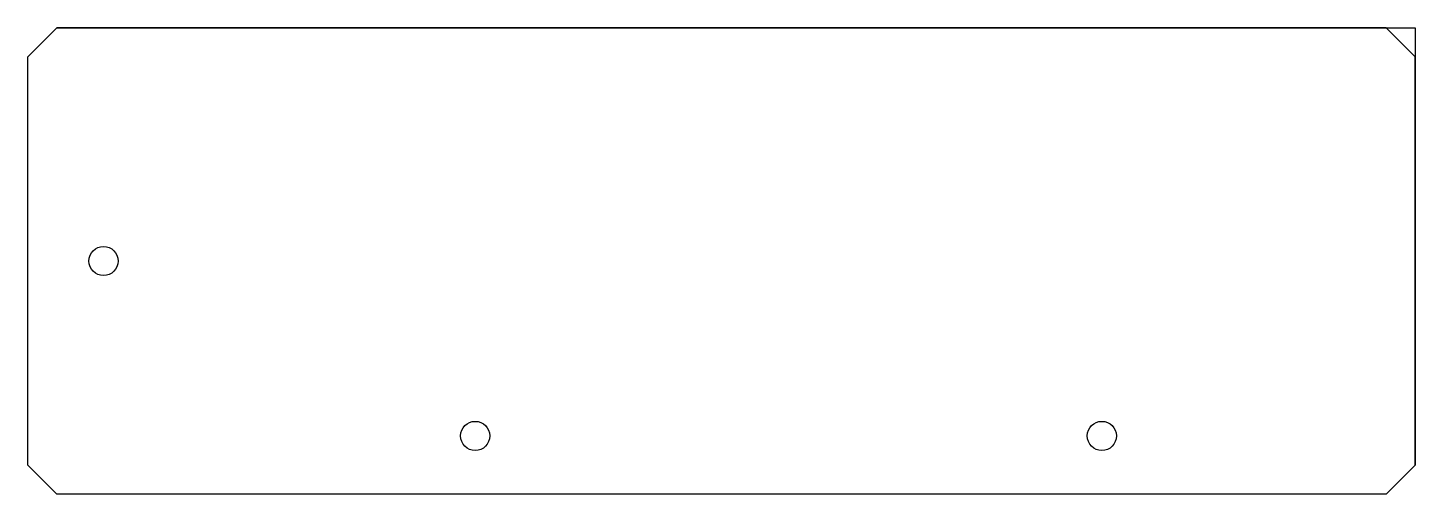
# Model space of a CAD drawing. Header units: millimetres. Extents: x -23 to 215, y 10 to 90.
import ezdxf

# ---------------------------------------------------------------- set-up
doc = ezdxf.new("R2010")
doc.units = ezdxf.units.MM
doc.layers.get('0').update_dxf_attribs({"linetype": 'CONTINUOUS'})

msp = doc.modelspace()

# ---------------------------------------------------------------- linework, layer by layer
for p, q in [((210, 90), (-18, 90)), ((215, 85), (210, 90)), ((215, 15), (215, 85))]:
    msp.add_line(p, q)
msp.add_lwpolyline([(210, 10), (-18, 10), (-23, 15), (-23, 85), (-18, 90), (215, 90), (215, 15)], close=True)
for centre in [(-10, 50), (53.75, 20), (161.25, 20)]:
    msp.add_circle(centre, 2.5)

doc.saveas('drawing.dxf')
